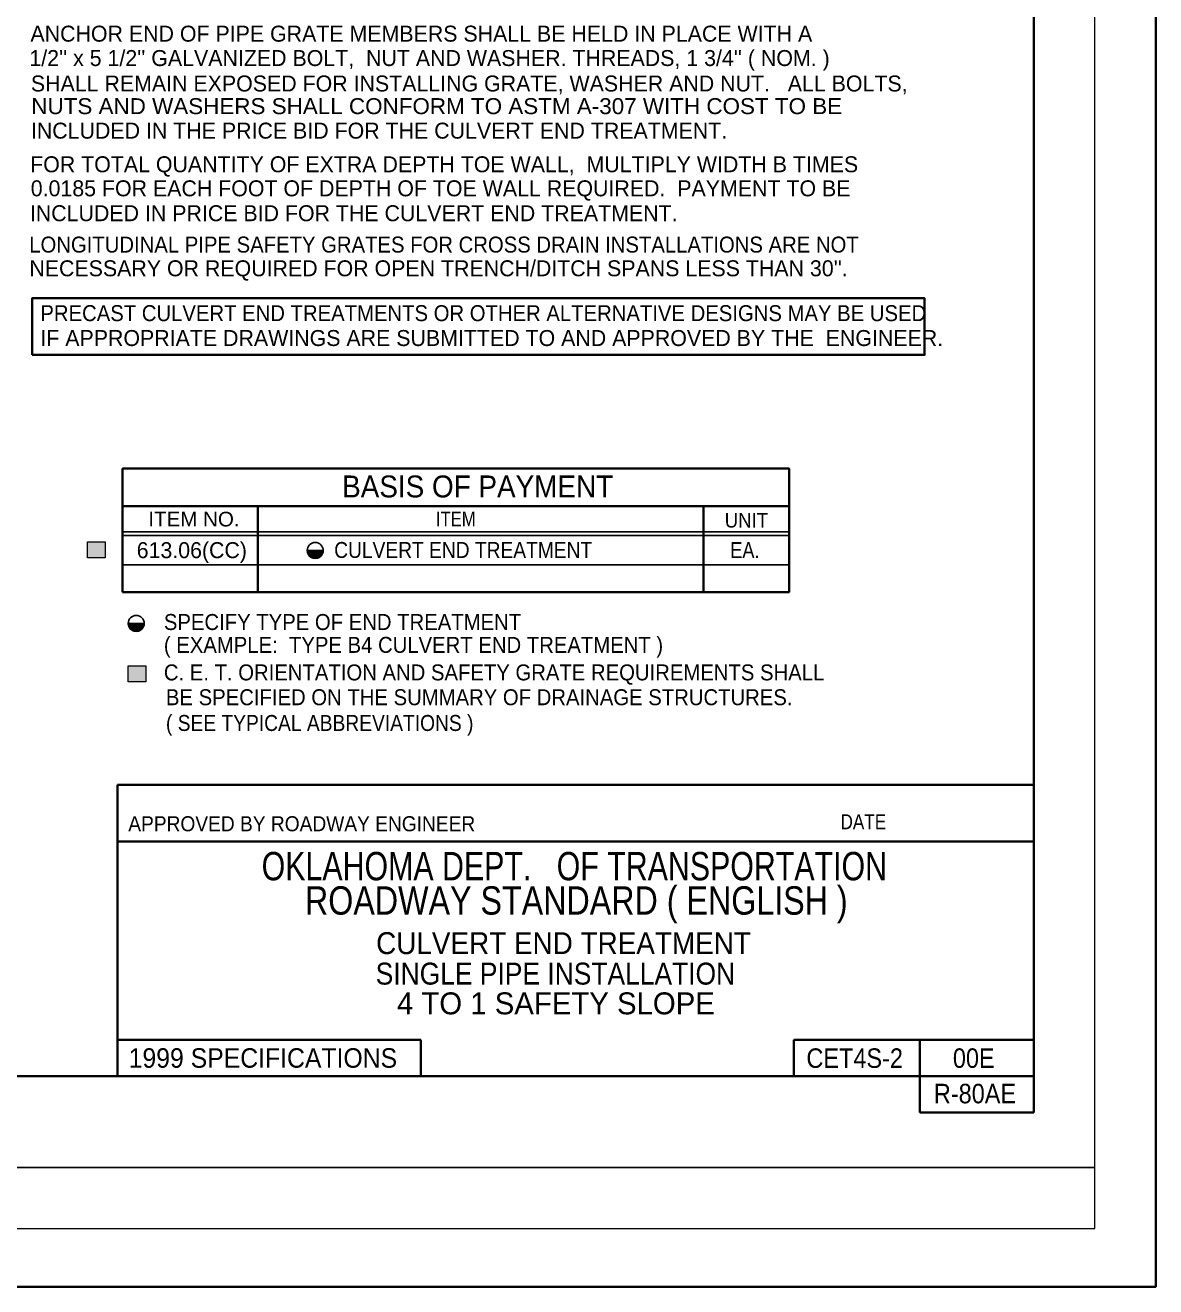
# Model space of a CAD drawing. Extents: x -1677 to -38, y -361 to 186.
# Drawn here: x -1400.4 to -1307.7, y -360.6 to -257.1 of the extents above; entities that cross this region are included whole.
import ezdxf

# ---------------------------------------------------------------- set-up
doc = ezdxf.new("R2010")
doc.units = 0
doc.header["$LTSCALE"] = 0.5
doc.layers.add('1', color=7, linetype='Continuous', lineweight=25)
doc.layers.add('15', color=7, linetype='Continuous', lineweight=13)

msp = doc.modelspace()

# ---------------------------------------------------------------- hatches: boundary and pattern name
at = {"layer": '1'}
for points in [[(-1393.8623, -300.8062), (-1395.3129, -300.8062), (-1395.3129, -299.4934), (-1393.8623, -299.4934)], [(-1390.5356, -310.9632), (-1391.9862, -310.9632), (-1391.9862, -309.6505), (-1390.5356, -309.6505)]]:
    msp.add_hatch(color=256, dxfattribs=at).paths.add_polyline_path(points)

# ---------------------------------------------------------------- linework, layer by layer
at = {"layer": '1', "lineweight": 13}
for p, q in [((-1312.6768, -355.8203), (-1312.6768, -125.8377)), ((-1672.6502, -355.8203), (-1312.6768, -355.8203))]:
    msp.add_line(p, q, dxfattribs=at)
at = {"layer": '1', "lineweight": 40}
for p, q in [((-1317.6768, -343.3212), (-1317.6768, -138.3369)), ((-1392.8556, -319.428), (-1392.8556, -343.3212)), ((-1317.6768, -319.428), (-1392.8556, -319.428)), ((-1392.8556, -324.0755), (-1317.6768, -324.0755)), ((-1392.8556, -340.3422), (-1367.981, -340.3422)), ((-1367.981, -343.3212), (-1367.981, -340.3422)), ((-1337.3573, -343.3212), (-1337.3573, -340.3422)), ((-1337.3573, -340.3422), (-1317.6768, -340.3422)), ((-1327.0297, -346.3), (-1327.0297, -340.3422)), ((-1642.6527, -343.3212), (-1317.6768, -343.3212)), ((-1317.6768, -346.3), (-1317.6768, -343.3212)), ((-1327.0297, -346.3), (-1317.6768, -346.3))]:
    msp.add_line(p, q, dxfattribs=at)
at = {"layer": '1', "lineweight": 35}
for p, q in [((-1392.4416, -296.5461), (-1337.761, -296.5461)), ((-1381.3433, -303.6038), (-1381.3433, -296.6448)), ((-1344.7943, -303.6038), (-1344.7943, -296.5453))]:
    msp.add_line(p, q, dxfattribs=at)
at = {"layer": '1'}
for p, q in [((-1392.4416, -298.6703), (-1337.761, -298.6703)), ((-1392.4416, -298.9702), (-1337.761, -298.9702)), ((-1377.2881, -300.209), (-1377.2792, -300.2001)), ((-1377.2881, -300.2547), (-1377.2335, -300.2001)), ((-1377.2881, -300.2009), (-1376.6567, -300.8327)), ((-1377.2881, -300.2469), (-1376.7017, -300.8338)), ((-1377.2814, -300.2938), (-1377.1877, -300.2001)), ((-1377.2789, -300.3026), (-1376.7556, -300.8255)), ((-1377.2718, -300.3302), (-1377.1422, -300.2001)), ((-1377.2614, -300.3657), (-1377.096, -300.2001)), ((-1377.2614, -300.3659), (-1376.8112, -300.8159)), ((-1377.2489, -300.3988), (-1377.0504, -300.2001)), ((-1377.2439, -300.2001), (-1376.6131, -300.8307)), ((-1377.2364, -300.4319), (-1377.0043, -300.2001)), ((-1377.2335, -300.4393), (-1376.8856, -300.7876)), ((-1377.2237, -300.4652), (-1376.9585, -300.2001)), ((-1377.2088, -300.4959), (-1376.9127, -300.2001)), ((-1377.1979, -300.2001), (-1376.5697, -300.8284)), ((-1377.191, -300.524), (-1376.8668, -300.2001)), ((-1377.1843, -300.5344), (-1376.9725, -300.7459)), ((-1377.1729, -300.5517), (-1376.8212, -300.2001)), ((-1377.1554, -300.5802), (-1376.7752, -300.2001)), ((-1377.1518, -300.2001), (-1376.5277, -300.8244)), ((-1377.136, -300.6065), (-1376.7293, -300.2001)), ((-1377.1135, -300.6294), (-1376.6837, -300.2001)), ((-1377.1064, -300.2001), (-1376.486, -300.8202)), ((-1377.0904, -300.6526), (-1376.6375, -300.2001)), ((-1377.0675, -300.6755), (-1376.5918, -300.2001)), ((-1377.0604, -300.2001), (-1376.4492, -300.8113)), ((-1377.0438, -300.6972), (-1376.5464, -300.2001)), ((-1377.0164, -300.7165), (-1376.5004, -300.2001)), ((-1377.015, -300.2001), (-1376.4179, -300.7967)), ((-1376.9893, -300.7351), (-1376.4543, -300.2001)), ((-1376.9688, -300.2001), (-1376.3867, -300.7819)), ((-1376.9623, -300.7532), (-1376.4088, -300.2001)), ((-1376.9323, -300.7694), (-1376.3629, -300.2001)), ((-1376.9231, -300.2001), (-1376.3554, -300.7677)), ((-1376.8993, -300.7819), (-1376.3168, -300.2001)), ((-1376.8768, -300.2001), (-1376.3239, -300.753)), ((-1376.8663, -300.7947), (-1376.2713, -300.2001)), ((-1376.8331, -300.8072), (-1376.2254, -300.2001)), ((-1376.8314, -300.2001), (-1376.2938, -300.7376)), ((-1376.7989, -300.8193), (-1376.1798, -300.2001)), ((-1376.7856, -300.2001), (-1376.2679, -300.7172)), ((-1376.7589, -300.8251), (-1376.1342, -300.2001)), ((-1376.74, -300.2001), (-1376.2425, -300.6972)), ((-1376.7192, -300.8309), (-1376.0879, -300.2001)), ((-1376.6942, -300.2001), (-1376.2181, -300.6759)), ((-1376.676, -300.8334), (-1376.0425, -300.2001)), ((-1376.6479, -300.2001), (-1376.1954, -300.6527)), ((-1376.6277, -300.8315), (-1375.9964, -300.2005)), ((-1376.6025, -300.2001), (-1376.1722, -300.6301)), ((-1376.5797, -300.8293), (-1376.001, -300.2502)), ((-1376.5562, -300.2001), (-1376.1514, -300.6047)), ((-1376.5292, -300.8247), (-1376.011, -300.3063)), ((-1376.5106, -300.2001), (-1376.1325, -300.5784)), ((-1376.4781, -300.8194), (-1376.0279, -300.369)), ((-1376.4647, -300.2001), (-1376.1129, -300.5519)), ((-1376.4192, -300.2001), (-1376.095, -300.5244)), ((-1376.4027, -300.7894), (-1376.0504, -300.4377)), ((-1376.3735, -300.2001), (-1376.0773, -300.4959)), ((-1376.3275, -300.2001), (-1376.0604, -300.4667)), ((-1376.3173, -300.7501), (-1376.0989, -300.5319)), ((-1376.2817, -300.2001), (-1376.0487, -300.4326)), ((-1376.2354, -300.2001), (-1376.0375, -300.3984)), ((-1376.19, -300.2001), (-1376.0262, -300.364)), ((-1376.1443, -300.2001), (-1376.0156, -300.3284)), ((-1376.0985, -300.2001), (-1376.0075, -300.2907)), ((-1376.0525, -300.2001), (-1376.001, -300.2515)), ((-1376.0067, -300.2001), (-1375.9975, -300.2094)), ((-1392.4416, -301.3784), (-1337.761, -301.3784)), ((-1391.9768, -306.1893), (-1391.9677, -306.1803)), ((-1391.9768, -306.2353), (-1391.9222, -306.1803)), ((-1391.9768, -306.1815), (-1391.3456, -306.8132)), ((-1391.9768, -306.2272), (-1391.3906, -306.814)), ((-1391.9702, -306.274), (-1391.8764, -306.1803)), ((-1391.9675, -306.2827), (-1391.4446, -306.8061)), ((-1391.9606, -306.3107), (-1391.8308, -306.1803)), ((-1391.9506, -306.3459), (-1391.7848, -306.1803)), ((-1391.9506, -306.3461), (-1391.4997, -306.7961)), ((-1391.9377, -306.3793), (-1391.7389, -306.1803)), ((-1391.9327, -306.1803), (-1391.3018, -306.8111)), ((-1391.9252, -306.4122), (-1391.6933, -306.1803)), ((-1391.9125, -306.4457), (-1391.6471, -306.1803)), ((-1391.8972, -306.4765), (-1391.6014, -306.1803)), ((-1391.8864, -306.1803), (-1391.2583, -306.8086)), ((-1391.8796, -306.5043), (-1391.5556, -306.1803)), ((-1391.8614, -306.5322), (-1391.51, -306.1803)), ((-1391.8443, -306.5605), (-1391.4637, -306.1803)), ((-1391.841, -306.1803), (-1391.2164, -306.8047)), ((-1391.8247, -306.5867), (-1391.4183, -306.1803)), ((-1391.8021, -306.6098), (-1391.3725, -306.1803)), ((-1391.795, -306.1803), (-1391.175, -306.8007)), ((-1391.7796, -306.633), (-1391.3264, -306.1803)), ((-1391.7562, -306.6557), (-1391.2808, -306.1803)), ((-1391.7496, -306.1803), (-1391.1377, -306.7917)), ((-1391.7325, -306.6773), (-1391.235, -306.1803)), ((-1391.705, -306.6968), (-1391.1893, -306.1803)), ((-1391.7037, -306.1803), (-1391.1068, -306.7772)), ((-1391.6781, -306.7152), (-1391.1431, -306.1803)), ((-1391.6575, -306.1803), (-1391.0756, -306.7627)), ((-1391.6508, -306.7336), (-1391.0975, -306.1803)), ((-1391.621, -306.7498), (-1391.0514, -306.1803)), ((-1391.6121, -306.1803), (-1391.0439, -306.7482)), ((-1391.5881, -306.7627), (-1391.0058, -306.1803)), ((-1391.5658, -306.1803), (-1391.0131, -306.7332)), ((-1391.555, -306.7752), (-1390.9597, -306.1803)), ((-1391.5221, -306.7878), (-1390.9143, -306.1803)), ((-1391.5202, -306.1803), (-1390.9825, -306.718)), ((-1391.4877, -306.7994), (-1390.8685, -306.1803)), ((-1391.4743, -306.1803), (-1390.9568, -306.6977)), ((-1391.4475, -306.8053), (-1390.8227, -306.1803)), ((-1391.4288, -306.1803), (-1390.931, -306.6773)), ((-1391.4077, -306.8115), (-1390.7768, -306.1803)), ((-1391.3827, -306.1803), (-1390.9071, -306.6565)), ((-1391.3646, -306.8136), (-1390.731, -306.1803)), ((-1391.3371, -306.1803), (-1390.8839, -306.6332)), ((-1391.3162, -306.8118), (-1390.6852, -306.1807)), ((-1391.291, -306.1803), (-1390.8608, -306.6103)), ((-1391.2685, -306.8097), (-1390.6896, -306.2305)), ((-1391.245, -306.1803), (-1390.8406, -306.5848)), ((-1391.2181, -306.8048), (-1390.6997, -306.2865)), ((-1391.1993, -306.1803), (-1390.821, -306.5586)), ((-1391.1535, -306.1803), (-1390.8014, -306.5323)), ((-1391.1081, -306.1803), (-1390.7835, -306.5047)), ((-1391.0621, -306.1803), (-1390.766, -306.4765)), ((-1391.0162, -306.1803), (-1390.7489, -306.4469)), ((-1390.9702, -306.1803), (-1390.7375, -306.4128)), ((-1390.9246, -306.1803), (-1390.7264, -306.3786)), ((-1390.8785, -306.1803), (-1390.7147, -306.3442)), ((-1390.8333, -306.1803), (-1390.7043, -306.309)), ((-1390.7871, -306.1803), (-1390.6964, -306.2711)), ((-1390.7414, -306.1803), (-1390.6896, -306.2319)), ((-1390.6952, -306.1803), (-1390.686, -306.1897)), ((-1391.9222, -306.4194), (-1391.5746, -306.768)), ((-1391.8733, -306.5147), (-1391.6612, -306.7267)), ((-1391.1668, -306.7997), (-1390.7164, -306.3492)), ((-1391.0912, -306.7702), (-1390.7393, -306.418)), ((-1391.006, -306.7305), (-1390.7881, -306.5123)), ((-1657.651, -350.8203), (-1312.6768, -350.8203))]:
    msp.add_line(p, q, dxfattribs=at)
at = {"layer": '1', "lineweight": 35}
for points in [[(-1307.6739, -90.4184), (-1677.4181, -90.4184), (-1677.4181, -360.5953), (-1307.6739, -360.5953)], [(-1399.8762, -284.1405), (-1326.6469, -284.1405), (-1326.6469, -279.4978), (-1399.8762, -279.4978)]]:
    msp.add_lwpolyline(points, close=True, dxfattribs=at)
at = {"layer": '1', "lineweight": 40}
msp.add_lwpolyline([(-1392.4416, -303.6038), (-1337.761, -303.6038), (-1337.761, -293.4698), (-1392.4416, -293.4698)], close=True, dxfattribs=at)
at = {"layer": '1', "lineweight": 13}
for points in [[(-1393.8623, -300.8062), (-1395.3129, -300.8062), (-1395.3129, -299.4934), (-1393.8623, -299.4934)], [(-1390.5356, -310.9632), (-1391.9862, -310.9632), (-1391.9862, -309.6505), (-1390.5356, -309.6505)]]:
    msp.add_lwpolyline(points, close=True, dxfattribs=at)
at = {"layer": '1'}
for points in [[(-1377.2881, -300.2001), (-1375.9964, -300.2001), (-1376.0018, -300.2652), (-1376.0179, -300.3407), (-1376.0614, -300.4709), (-1376.1054, -300.5413), (-1376.165, -300.6227), (-1376.2302, -300.688), (-1376.3004, -300.7422), (-1376.3712, -300.7744), (-1376.4635, -300.818), (-1376.5775, -300.8293), (-1376.6967, -300.8342), (-1376.8054, -300.818), (-1376.9464, -300.764), (-1377.0493, -300.6934), (-1377.1422, -300.6013), (-1377.2177, -300.4817), (-1377.2667, -300.3515), (-1377.2881, -300.2652)], [(-1391.9768, -306.1803), (-1390.6852, -306.1803), (-1390.6908, -306.2455), (-1390.7071, -306.3209), (-1390.7506, -306.4515), (-1390.7939, -306.5217), (-1390.8535, -306.603), (-1390.9189, -306.6682), (-1390.9893, -306.7223), (-1391.06, -306.7547), (-1391.1521, -306.7986), (-1391.2664, -306.8097), (-1391.3856, -306.8147), (-1391.4939, -306.7986), (-1391.6356, -306.7447), (-1391.7383, -306.6736), (-1391.8308, -306.5815), (-1391.9062, -306.4622), (-1391.9552, -306.3317), (-1391.9768, -306.2455)]]:
    msp.add_lwpolyline(points, close=True, dxfattribs=at)
for centre in [(-1376.6375, -300.1896), (-1391.3262, -306.1699)]:
    msp.add_circle(centre, 0.6558, dxfattribs=at)

# ---------------------------------------------------------------- texts
for s, height, p in [('ANCHOR END OF PIPE GRATE MEMBERS SHALL BE HELD IN PLACE WITH A', 1.31, (-1400.0072, -258.4462)), ('SHALL REMAIN EXPOSED FOR INSTALLING GRATE, WASHER AND NUT.   ALL BOLTS,', 1.31, (-1399.9718, -262.5341)), ('INCLUDED IN THE PRICE BID FOR THE CULVERT END TREATMENT.', 1.31, (-1399.9697, -266.4022)), ("NECESSARY OR REQUIRED FOR OPEN TRENCH/DITCH SPANS LESS THAN 30''.", 1.31, (-1400.0967, -277.6957)), ('IF APPROPRIATE DRAWINGS ARE SUBMITTED TO AND APPROVED BY THE  ENGINEER.', 1.31, (-1399.1918, -283.4165)), ('613.06(CC)', 1.308, (-1391.2852, -300.8193)), ('4 TO 1 SAFETY SLOPE', 1.8, (-1369.9378, -338.2444))]:
    msp.add_text(s, height=height, dxfattribs=at).set_placement(p)
for s, height, width, p in [('NUTS AND WASHERS SHALL CONFORM TO ASTM A-307 WITH COST TO BE', 1.31, 1.05, (-1399.9374, -264.3924)), ('LONGITUDINAL PIPE SAFETY GRATES FOR CROSS DRAIN INSTALLATIONS ARE NOT', 1.31, 0.95, (-1400.1064, -275.7499)), ('PRECAST CULVERT END TREATMENTS OR OTHER ALTERNATIVE DESIGNS MAY BE USED ', 1.31, 0.95, (-1399.1918, -281.3757)), ('BASIS OF PAYMENT', 1.8, 0.95, (-1374.4312, -295.8382)), ('ITEM NO.', 1.2, 1.05, (-1390.3332, -298.2171)), ('ITEM', 1.2, 0.85, (-1366.7382, -298.1987)), ('UNIT', 1.2, 0.95, (-1343.0435, -298.3109)), ('CULVERT END TREATMENT', 1.308, 0.9, (-1375.0838, -300.803)), ('EA.', 1.308, 0.85, (-1342.5839, -300.8113)), ('( SEE TYPICAL ABBREVIATIONS )', 1.31, 0.9, (-1388.8898, -314.9977)), ('DATE', 1.237, 0.85, (-1333.5417, -323.0633)), ('APPROVED BY ROADWAY ENGINEER', 1.237, 0.95, (-1391.9806, -323.2282)), ('OKLAHOMA DEPT.   OF TRANSPORTATION', 2.327, 0.8, (-1381.0375, -327.2485)), ('ROADWAY STANDARD ( ENGLISH )', 2.327, 0.85, (-1377.4817, -330.0671)), ('CULVERT END TREATMENT ', 1.8, 0.95, (-1371.6415, -333.3048)), ('SINGLE PIPE INSTALLATION', 1.8, 0.9, (-1371.6811, -335.8051)), ('1999 SPECIFICATIONS', 1.6, 0.95, (-1391.9472, -342.6252)), ('CET4S-2', 1.6, 0.9, (-1336.3372, -342.6377)), ('00E', 1.6, 0.9, (-1324.3208, -342.6362)), ('R-80AE', 1.6, 0.9, (-1325.8795, -345.5446))]:
    msp.add_text(s, height=height, dxfattribs=dict(at, width=width)).set_placement(p)
at = {"layer": '15'}
for s, p in [("1/2'' x 5 1/2'' GALVANIZED BOLT,  NUT AND WASHER. THREADS, 1 3/4'' ( NOM. )", (-1400.0963, -260.4459)), ('FOR TOTAL QUANTITY OF EXTRA DEPTH TOE WALL,  MULTIPLY WIDTH B TIMES ', (-1400.0295, -269.162)), ('0.0185 FOR EACH FOOT OF DEPTH OF TOE WALL REQUIRED.  PAYMENT TO BE ', (-1399.9827, -271.1337)), ('INCLUDED IN PRICE BID FOR THE CULVERT END TREATMENT.', (-1400.0527, -273.1759))]:
    msp.add_text(s, height=1.31, dxfattribs=at).set_placement(p)
at = {"layer": '15', "width": 0.95}
for s, p in [('SPECIFY TYPE OF END TREATMENT', (-1389.0592, -306.7144)), ('( EXAMPLE:  TYPE B4 CULVERT END TREATMENT )', (-1389.0592, -308.5888)), ('C. E. T. ORIENTATION AND SAFETY GRATE REQUIREMENTS SHALL', (-1389.0592, -310.8488)), ('BE SPECIFIED ON THE SUMMARY OF DRAINAGE STRUCTURES.', (-1388.8898, -312.8848))]:
    msp.add_text(s, height=1.31, dxfattribs=at).set_placement(p)

doc.saveas('drawing.dxf')
